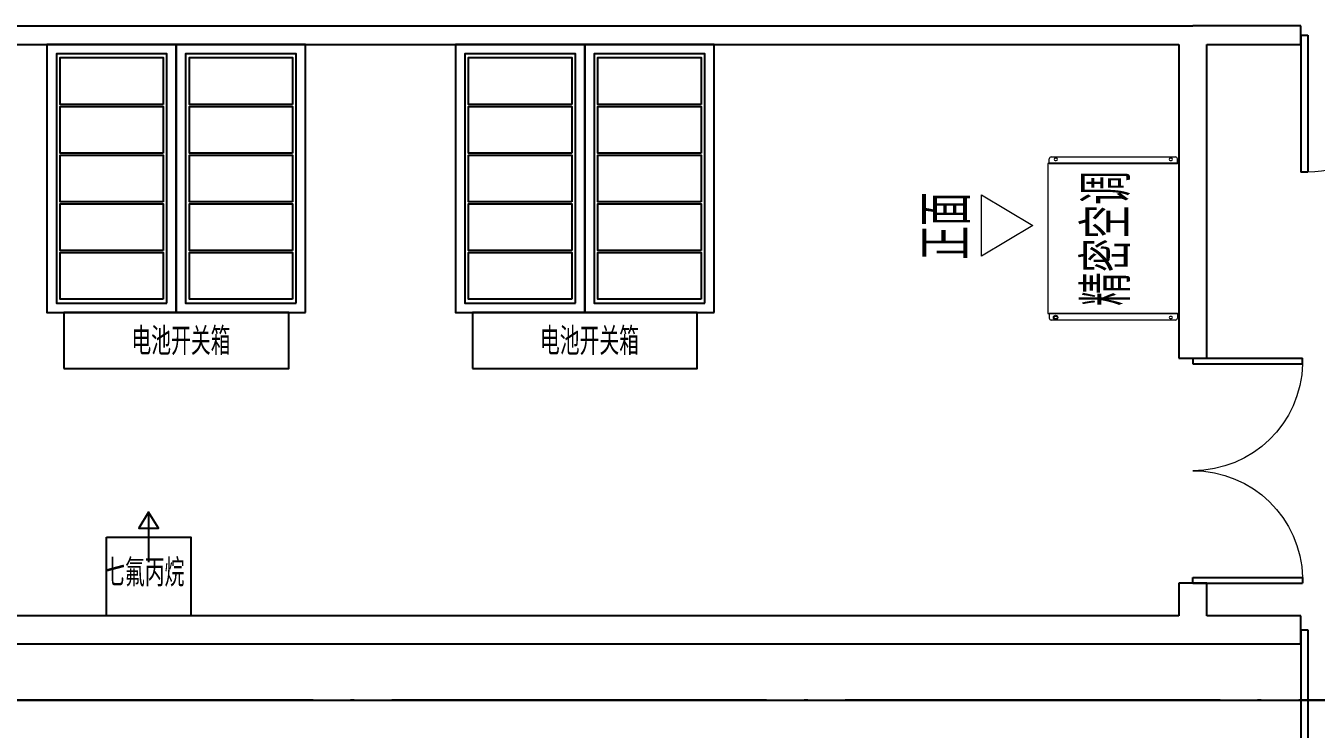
# Model space of a CAD drawing. Extents: x 758840 to 1108724, y -102573 to 143521.
# Drawn here: x 835960 to 842846, y 73783 to 77538 of the extents above; entities that cross this region are included whole.
import ezdxf

# ---------------------------------------------------------------- set-up
doc = ezdxf.new("R2010")
doc.units = 0
doc.header["$LTSCALE"] = 1000
doc.header["$MEASUREMENT"] = 0
doc.linetypes.add('DASHDOT', pattern=[1, 0.5, -0.25, 0, -0.25])
doc.linetypes.add('DOTE', pattern=[2.42, 2, -0.2, 0.02, -0.2])
for name, color, linetype in [('02电气-设备', 255, 'Continuous'), ('DOOR_FIRE', 4, 'Continuous'), ('DOTE', 8, 'DOTE'), ('DUCT-新风管立管', 7, 'Continuous'), ('DX', 3, 'DASHDOT'), ('EQUIP_消火栓', 7, 'Continuous'), ('LWIRE', 1, 'Continuous'), ('WALL-MOVE', 6, 'Continuous')]:
    doc.layers.add(name, color=color, linetype=linetype)
doc.layers.add('ACS_KT_LH', color=51, linetype='ACS-LH', lineweight=60)
doc.styles.get("Standard").update_dxf_attribs({"font": 'gbenor.shx', "bigfont": 'gbcbig.shx'})
doc.styles.add('宋体', font='', dxfattribs={"width": 0.7})
doc.styles.get('宋体').set_extended_font_data('SimSun')
doc.linetypes.add('ACS-LH', pattern='A,1,-0.25,1,-0.25,1,-0.25,1,-0.4,["LH",宋体,S=0.25,R=0,X=-0.2,Y=-0.1],-0.4', length=5.55)

# ---------------------------------------------------------------- blocks, each defined once
blk = doc.blocks.new('精密空调 12.5KW')
at = {"layer": 'ACS_KT_LH', "linetype": 'ByBlock', "lineweight": 15}
for p, q in [((304.8, 1052.5), (632.7, 1052.5)), ((468.7, 779.5), (304.8, 1052.5)), ((632.7, 1052.5), (468.7, 779.5))]:
    blk.add_line(p, q, dxfattribs=at)
at = {"layer": 'DX', "linetype": 'ByBlock', "lineweight": 13}
for p, q in [((-3.1, 691.8), (-25.4, 691.8)), ((-3.1, 8.1), (-3.1, 691.8)), ((-0.4, 691.8), (-3.1, 691.8)), ((-0.4, 8.1), (-0.4, 691.8)), ((800.4, 691.8), (800.4, 8.1)), ((800.4, 691.8), (803.1, 691.8)), ((803.1, 691.8), (803.1, 8.1)), ((803.1, 691.8), (825.4, 691.8)), ((-35.4, 18.1), (-35.4, 681.8)), ((-28, 660), (-28, 654)), ((-16, 654), (-16, 660)), ((816, 660), (816, 654)), ((828, 654), (828, 660)), ((835.4, 681.8), (835.4, 18.1)), ((-28, 46), (-28, 40)), ((-3.1, 8.1), (-25.4, 8.1)), ((-16, 40), (-16, 46)), ((-0.4, 8.1), (-3.1, 8.1)), ((800.4, 8.1), (803.1, 8.1)), ((803.1, 8.1), (825.4, 8.1)), ((816, 46), (816, 40)), ((828, 40), (828, 46))]:
    blk.add_line(p, q, dxfattribs=at)
blk.add_lwpolyline([(0, 700), (0, 0), (800, 0), (800, 700)], close=True, dxfattribs=at)
blk.add_circle((-21.9, 657.8), 11.8, dxfattribs=at)
for centre, radius, start, end in [((-25.4, 681.8), 10, 90, 180), ((825.4, 681.8), 10, 0, 90), ((-22, 660), 6, 0, 180), ((-22, 654), 6, 180, 0), ((822, 660), 6, 0, 180), ((822, 654), 6, 180, 0), ((-25.4, 18.1), 10, 180, 270), ((-22, 46), 6, 0, 180), ((-22, 40), 6, 180, 0), ((822, 46), 6, 0, 180), ((822, 40), 6, 180, 0), ((825.4, 18.1), 10, 270, 0)]:
    blk.add_arc(centre, radius, start, end, dxfattribs=at)
at = {"linetype": 'ByBlock', "lineweight": 15}
blk.add_text('正面', height=250, dxfattribs=at).set_placement((287.2, 1115.2))
at = {"layer": 'LWIRE', "lineweight": -3}
blk.add_text('精密空调', height=250, dxfattribs=at).set_placement((39.9, 259.7))
blk = doc.blocks.new('*U218')
at = {"layer": 'DUCT-新风管立管', "color": 5, "ltscale": 5}
blk.add_lwpolyline([(-125, 275), (-125, -275), (125, -275), (125, 275)], close=True, dxfattribs=at)
blk = doc.blocks.new('*U219')
at = {"layer": '02电气-设备', "color": 0, "linetype": 'ByBlock', "lineweight": -2, "transparency": 16777216}
for p in [(0, 0), (260, 0), (520, 0), (780, 0), (1040, 0)]:
    blk.add_blockref('*U218', p, dxfattribs=at)
blk = doc.blocks.new('*U220')
at = {"layer": 'DUCT-新风管立管', "color": 5, "ltscale": 5}
blk.add_lwpolyline([(-125, 275), (-125, -275), (125, -275), (125, 275)], close=True, dxfattribs=at)
blk = doc.blocks.new('*U221')
at = {"layer": '02电气-设备', "color": 0, "linetype": 'ByBlock', "lineweight": -2, "transparency": 16777216}
for p in [(0, 0), (260, 0), (520, 0), (780, 0), (1040, 0)]:
    blk.add_blockref('*U220', p, dxfattribs=at)
blk = doc.blocks.new('*U222')
at = {"layer": 'DUCT-新风管立管', "color": 5, "ltscale": 5}
blk.add_lwpolyline([(-125, 275), (-125, -275), (125, -275), (125, 275)], close=True, dxfattribs=at)
blk = doc.blocks.new('*U223')
at = {"layer": '02电气-设备', "color": 0, "linetype": 'ByBlock', "lineweight": -2, "transparency": 16777216}
for p in [(0, 0), (260, 0), (520, 0), (780, 0), (1040, 0)]:
    blk.add_blockref('*U222', p, dxfattribs=at)
blk = doc.blocks.new('*U224')
at = {"layer": 'DUCT-新风管立管', "color": 5, "ltscale": 5}
blk.add_lwpolyline([(-125, 275), (-125, -275), (125, -275), (125, 275)], close=True, dxfattribs=at)
blk = doc.blocks.new('*U225')
at = {"layer": '02电气-设备', "color": 0, "linetype": 'ByBlock', "lineweight": -2, "transparency": 16777216}
for p in [(0, 0), (260, 0), (520, 0), (780, 0), (1040, 0)]:
    blk.add_blockref('*U224', p, dxfattribs=at)
blk = doc.blocks.new('$DorLib2D$00000002')
for p, q in [((-0.5, 0), (-0.5, 0.4875)), ((-0.475, 0.4875), (-0.5, 0.4875)), ((-0.475, 0), (-0.475, 0.4875)), ((0.475, 0), (0.475, 0.4875)), ((0.475, 0.4875), (0.5, 0.4875)), ((0.5, 0), (0.5, 0.4875)), ((-0.5, 0), (-0.475, 0)), ((0.5, 0), (0.475, 0))]:
    blk.add_line(p, q)
at = {"lineweight": 13}
for centre, start, end in [((-0.4875, 0), 0, 88.5307), ((0.4875, 0), 91.4693, 180)]:
    blk.add_arc(centre, 0.4875, start, end, dxfattribs=at)

msp = doc.modelspace()

# ---------------------------------------------------------------- linework, layer by layer
at = {"layer": '02电气-设备', "color": 3, "ltscale": 5}
for points in [[(836763.02, 76007.52), (836763.02, 77437.52), (836073.02, 77437.52), (836073.02, 76007.52)], [(837453.02, 76007.52), (837453.02, 77437.52), (836763.02, 77437.52), (836763.02, 76007.52)], [(838943.02, 76007.52), (838943.02, 77437.52), (838253.02, 77437.52), (838253.02, 76007.52)], [(839633.02, 76007.52), (839633.02, 77437.52), (838943.02, 77437.52), (838943.02, 76007.52)], [(836713.02, 76057.52), (836713.02, 77387.52), (836123.02, 77387.52), (836123.02, 76057.52)], [(837403.02, 76057.52), (837403.02, 77387.52), (836813.02, 77387.52), (836813.02, 76057.52)], [(838893.02, 76057.52), (838893.02, 77387.52), (838303.02, 77387.52), (838303.02, 76057.52)], [(839583.02, 76057.52), (839583.02, 77387.52), (838993.02, 77387.52), (838993.02, 76057.52)]]:
    msp.add_lwpolyline(points, close=True, dxfattribs=at)
at = {"layer": '02电气-设备', "color": 5, "ltscale": 5}
for points in [[(836163.02, 75707.52), (837363.02, 75707.52), (837363.02, 76007.52), (836163.02, 76007.52)], [(838343.02, 75707.52), (839543.02, 75707.52), (839543.02, 76007.52), (838343.02, 76007.52)]]:
    msp.add_lwpolyline(points, close=True, dxfattribs=at)
at = {"layer": 'DOTE'}
for p, q in [((771533.02, 73937.52), (914933.02, 73937.52)), ((914933.02, 73937.52), (771533.02, 73937.52)), ((914933.02, 73937.52), (775066.25, 73937.52)), ((775066.25, 73937.52), (914933.02, 73937.52))]:
    msp.add_line(p, q, dxfattribs=at)
at = {"layer": 'EQUIP_消火栓', "linetype": 'ByBlock'}
msp.add_lwpolyline([(836615.51, 74941.37), (836563.31, 74855.26), (836667.71, 74855.26), (836615.51, 74941.37), (836615.51, 74673.63)], dxfattribs=at)
at = {"layer": 'EQUIP_消火栓', "lineweight": -3}
msp.add_lwpolyline([(836390.51, 74807.5), (836840.51, 74807.5), (836840.51, 74387.5), (836390.51, 74387.5)], close=True, dxfattribs=at)
at = {"layer": 'WALL-MOVE', "color": 2}
for p, q in [((818263.02, 77537.52), (842188.06, 77537.52)), ((842763.66, 77537.52), (842188.06, 77537.52)), ((842763.66, 77437.52), (842763.66, 77537.52)), ((818338.02, 77437.52), (842113.06, 77437.52)), ((842263.06, 77437.52), (842763.66, 77437.52))]:
    msp.add_line(p, q, dxfattribs=at)
at = {"layer": 'WALL-MOVE'}
for p, q in [((842113.06, 77437.52), (842113.06, 75762.5)), ((842263.06, 75762.5), (842263.06, 77437.52)), ((842113.06, 75762.5), (842263.06, 75762.5)), ((842263.06, 74562.5), (842113.06, 74562.5)), ((842113.06, 74562.5), (842113.06, 74387.5)), ((842263.06, 74387.5), (842263.06, 74562.5)), ((842113.06, 74387.5), (827162.57, 74387.5)), ((842763.66, 74387.5), (842263.06, 74387.5)), ((842763.66, 74237.5), (842763.66, 74387.5)), ((827162.57, 74237.5), (842188.06, 74237.5)), ((842188.06, 74237.5), (842763.66, 74237.5))]:
    msp.add_line(p, q, dxfattribs=at)

# ---------------------------------------------------------------- block references
at = {"layer": '02电气-设备', "color": 3, "xscale": -1, "rotation": 270}
for name, p in [('*U219', (836418.02, 76202.52)), ('*U221', (837108.02, 76202.52)), ('*U223', (838598.02, 76202.52)), ('*U225', (839288.02, 76202.52))]:
    msp.add_blockref(name, p, dxfattribs=at)
at = {"layer": '02电气-设备', "color": 5, "rotation": 90}
msp.add_blockref('精密空调 12.5KW', (842113.06, 76002.12), dxfattribs=at)
at = {"layer": 'DOOR_FIRE', "xscale": 1500, "yscale": -1500}
for p, zscale in [((843513.66, 77487.52), 100), ((843513.66, 74312.5), 150)]:
    msp.add_blockref('$DorLib2D$00000002', p, dxfattribs=dict(at, zscale=zscale))
at = {"layer": 'DOOR_FIRE', "xscale": 1200, "yscale": -1200, "zscale": 150, "rotation": 90}
msp.add_blockref('$DorLib2D$00000002', (842188.06, 75162.5), dxfattribs=at)

# ---------------------------------------------------------------- texts
at = {"layer": '02电气-设备', "color": 3, "ltscale": 5}
for p in [(836523.3, 75779.88), (838703.3, 75779.88)]:
    msp.add_text('电池开关箱', height=147, dxfattribs=at).set_placement(p)
at = {"layer": 'EQUIP_消火栓', "linetype": 'ByBlock'}
msp.add_text('七氟丙烷', height=147, dxfattribs=at).set_placement((836383.06, 74544.14))

doc.saveas('drawing.dxf')
